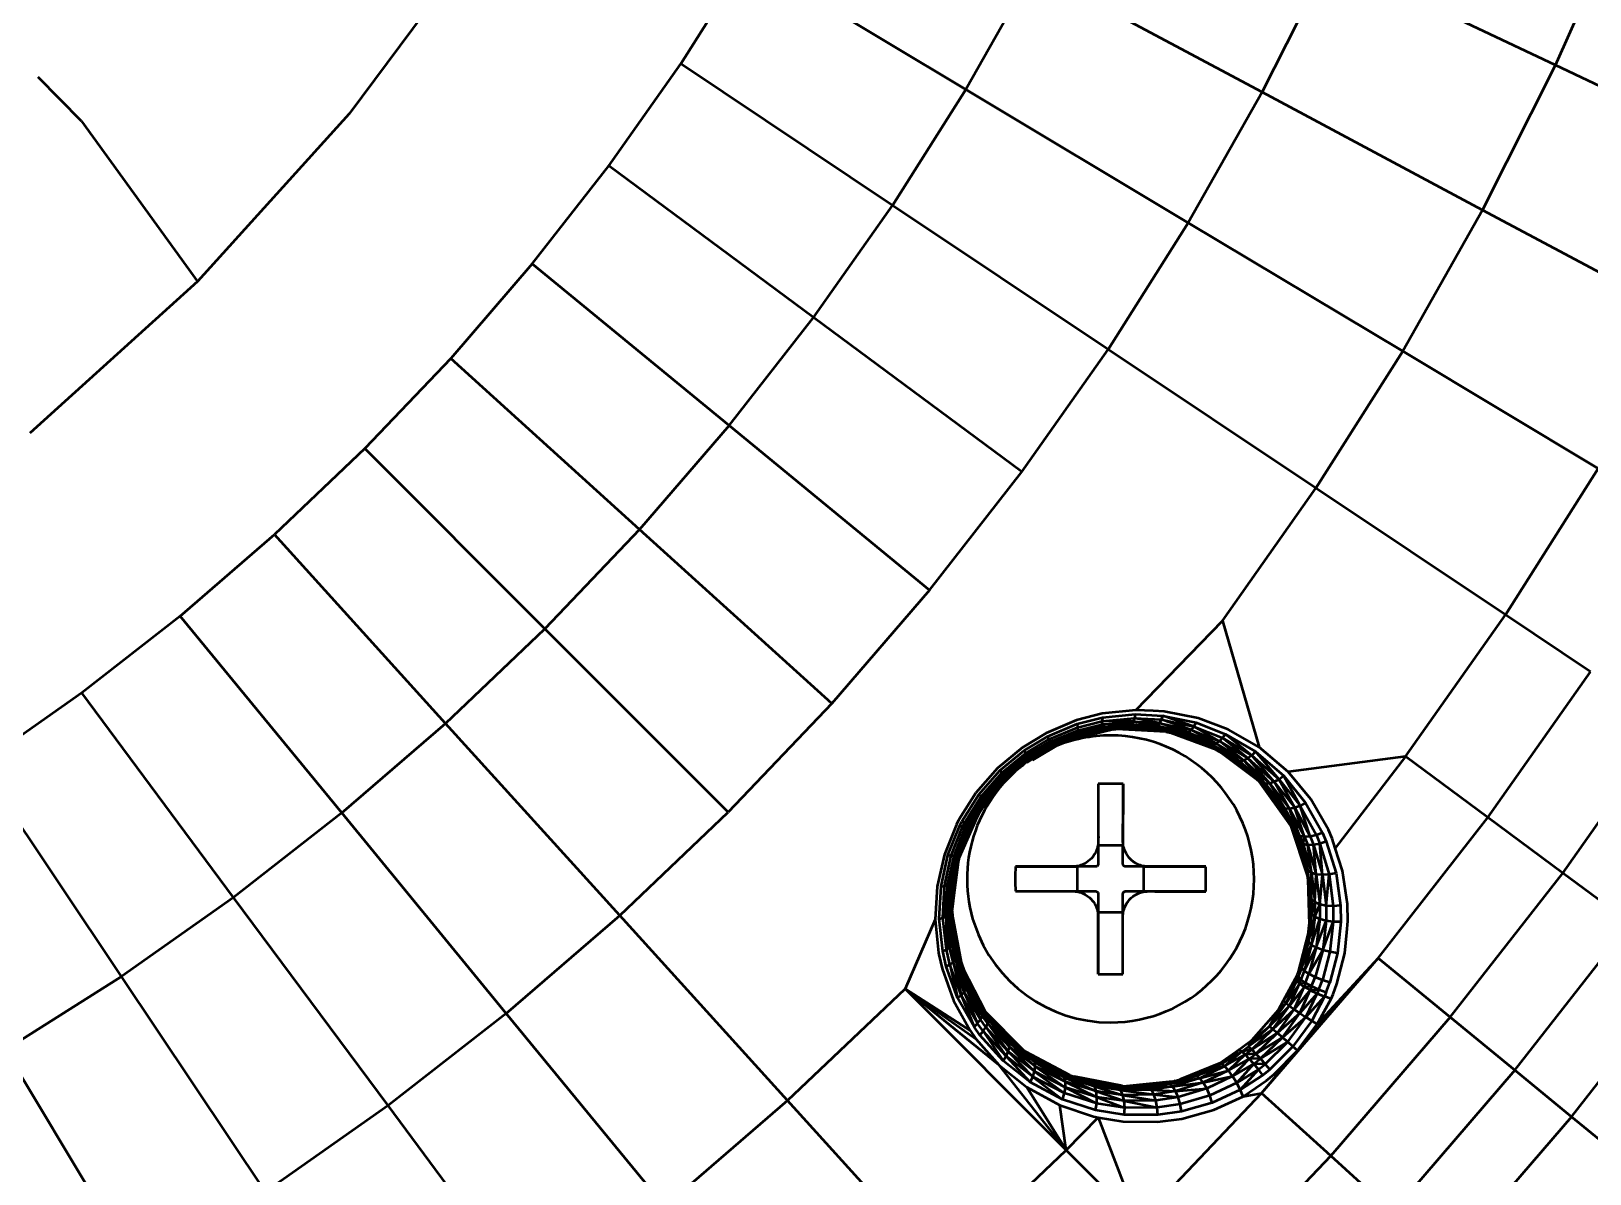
# Model space of a CAD drawing. Header units: millimetres. Extents: x -232 to 1390, y -69 to 653.
# Drawn here: x 197.33 to 227.73, y 80.72 to 103.01 of the extents above; entities that cross this region are included whole.
import ezdxf

# ---------------------------------------------------------------- set-up
doc = ezdxf.new("R2010")
doc.units = ezdxf.units.MM
doc.layers.add('Видимый контур (ГОСТ)', color=7, linetype='Continuous', lineweight=50)

msp = doc.modelspace()

# ---------------------------------------------------------------- linework, layer by layer
at = {"layer": 'Видимый контур (ГОСТ)'}
for p, q in [((227.066, 102.346), (228.348, 105.239)), ((206.161, 104.939), (203.534, 101.397)), ((211.3, 104.43), (209.999, 102.375)), ((215.564, 101.874), (211.3, 104.43)), ((221.344, 101.819), (222.659, 104.431)), ((227.066, 102.346), (222.659, 104.431)), ((216.883, 104.203), (215.564, 101.874)), ((221.344, 101.819), (216.883, 104.203)), ((208.598, 100.387), (209.999, 102.375)), ((214.132, 99.613), (209.999, 102.375)), ((225.643, 99.521), (227.066, 102.346)), ((231.085, 100.446), (227.066, 102.346)), ((198.308, 101.254), (197.468, 102.114)), ((215.564, 101.874), (214.132, 99.613)), ((219.902, 99.274), (215.564, 101.874)), ((221.344, 101.819), (219.902, 99.274)), ((225.643, 99.521), (221.344, 101.819)), ((198.308, 101.254), (200.573, 98.13)), ((203.534, 101.397), (200.573, 98.13)), ((207.102, 98.469), (208.598, 100.387)), ((212.591, 97.425), (208.598, 100.387)), ((212.591, 97.425), (214.132, 99.613)), ((218.338, 96.803), (214.132, 99.613)), ((225.643, 99.521), (224.084, 96.768)), ((229.564, 97.425), (225.643, 99.521)), ((219.902, 99.274), (218.338, 96.803)), ((224.084, 96.768), (219.902, 99.274)), ((207.102, 98.469), (205.513, 96.628)), ((210.945, 95.316), (207.102, 98.469)), ((200.573, 98.13), (197.305, 95.168)), ((210.945, 95.316), (212.591, 97.425)), ((216.654, 94.412), (212.591, 97.425)), ((216.654, 94.412), (218.338, 96.803)), ((222.391, 94.095), (218.338, 96.803)), ((224.084, 96.768), (222.391, 94.095)), ((227.897, 94.482), (224.084, 96.768)), ((205.513, 96.628), (203.836, 94.866)), ((209.197, 93.289), (205.513, 96.628)), ((210.945, 95.316), (209.197, 93.289)), ((214.855, 92.107), (210.945, 95.316)), ((203.836, 94.866), (202.075, 93.189)), ((207.352, 91.351), (203.836, 94.866)), ((214.855, 92.107), (216.654, 94.412)), ((227.897, 94.482), (226.088, 91.625)), ((220.57, 91.508), (222.391, 94.095)), ((226.088, 91.625), (222.391, 94.095)), ((200.233, 91.601), (202.075, 93.189)), ((205.413, 89.506), (202.075, 93.189)), ((209.197, 93.289), (207.352, 91.351)), ((212.945, 89.893), (209.197, 93.289)), ((214.855, 92.107), (212.945, 89.893)), ((200.233, 91.601), (198.316, 90.104)), ((203.387, 87.758), (200.233, 91.601)), ((224.141, 88.86), (226.088, 91.625)), ((227.749, 90.515), (226.088, 91.625)), ((205.413, 89.506), (207.352, 91.351)), ((210.928, 87.774), (207.352, 91.351)), ((218.879, 89.766), (220.57, 91.508)), ((220.57, 91.508), (221.282, 89.041)), ((225.745, 87.67), (227.749, 90.515)), ((198.316, 90.104), (196.327, 88.704)), ((201.277, 86.111), (198.316, 90.104)), ((212.945, 89.893), (210.928, 87.774)), ((218.879, 89.766), (218.223, 89.696)), ((219.218, 89.751), (218.879, 89.766)), ((219.428, 89.741), (219.218, 89.751)), ((220.093, 89.608), (219.428, 89.741)), ((203.387, 87.758), (205.413, 89.506)), ((208.81, 85.758), (205.413, 89.506)), ((217.723, 89.567), (217.129, 89.318)), ((217.154, 89.253), (217.736, 89.495)), ((217.173, 89.193), (217.743, 89.428)), ((217.896, 89.612), (217.723, 89.567)), ((217.73, 89.283), (218.18, 89.395)), ((217.736, 89.495), (218.225, 89.618)), ((217.736, 89.495), (217.743, 89.428)), ((217.74, 89.321), (218.198, 89.434)), ((218.18, 89.395), (217.74, 89.321)), ((217.743, 89.428), (218.221, 89.548)), ((217.743, 89.428), (217.744, 89.37)), ((217.744, 89.37), (218.212, 89.486)), ((218.198, 89.434), (217.744, 89.37)), ((218.223, 89.696), (217.896, 89.612)), ((218.737, 89.426), (218.157, 89.368)), ((218.18, 89.395), (218.157, 89.368)), ((218.18, 89.395), (218.77, 89.451)), ((218.198, 89.434), (218.18, 89.395)), ((218.737, 89.426), (218.18, 89.395)), ((218.198, 89.434), (218.8, 89.49)), ((218.212, 89.486), (218.198, 89.434)), ((218.77, 89.451), (218.198, 89.434)), ((218.221, 89.548), (218.212, 89.486)), ((218.212, 89.486), (218.827, 89.543)), ((218.8, 89.49), (218.212, 89.486)), ((218.225, 89.618), (218.221, 89.548)), ((218.221, 89.548), (218.85, 89.608)), ((218.827, 89.543), (218.221, 89.548)), ((218.225, 89.618), (218.867, 89.683)), ((218.433, 89.388), (218.737, 89.426)), ((218.702, 89.417), (218.433, 89.388)), ((219.47, 89.339), (218.503, 89.396)), ((218.537, 89.4), (219.18, 89.397)), ((218.737, 89.426), (218.702, 89.417)), ((219.18, 89.397), (218.702, 89.417)), ((218.702, 89.417), (219.221, 89.401)), ((218.77, 89.451), (218.737, 89.426)), ((219.221, 89.401), (218.737, 89.426)), ((218.8, 89.49), (218.77, 89.451)), ((219.221, 89.401), (218.77, 89.451)), ((218.77, 89.451), (219.262, 89.422)), ((218.827, 89.543), (218.8, 89.49)), ((219.262, 89.422), (218.8, 89.49)), ((218.8, 89.49), (219.303, 89.46)), ((218.85, 89.608), (218.827, 89.543)), ((219.303, 89.46), (218.827, 89.543)), ((218.827, 89.543), (219.341, 89.513)), ((218.867, 89.683), (218.85, 89.608)), ((219.341, 89.513), (218.85, 89.608)), ((218.85, 89.608), (219.375, 89.579)), ((218.867, 89.683), (219.405, 89.656)), ((219.221, 89.401), (219.18, 89.397)), ((219.47, 89.339), (219.18, 89.397)), ((219.262, 89.422), (219.221, 89.401)), ((219.47, 89.339), (219.221, 89.401)), ((219.806, 89.278), (219.221, 89.401)), ((219.303, 89.46), (219.262, 89.422)), ((219.806, 89.278), (219.262, 89.422)), ((219.262, 89.422), (219.856, 89.294)), ((219.341, 89.513), (219.303, 89.46)), ((219.856, 89.294), (219.303, 89.46)), ((219.303, 89.46), (219.908, 89.327)), ((219.375, 89.579), (219.341, 89.513)), ((219.908, 89.327), (219.341, 89.513)), ((219.341, 89.513), (219.96, 89.378)), ((219.405, 89.656), (219.375, 89.579)), ((219.96, 89.378), (219.375, 89.579)), ((219.375, 89.579), (220.009, 89.443)), ((220.009, 89.443), (219.405, 89.656)), ((219.405, 89.656), (220.054, 89.521)), ((220.009, 89.443), (219.96, 89.378)), ((220.054, 89.521), (220.009, 89.443)), ((220.507, 89.16), (220.009, 89.443)), ((220.009, 89.443), (220.57, 89.223)), ((220.054, 89.521), (220.629, 89.299)), ((220.682, 89.387), (220.093, 89.608)), ((227.207, 86.586), (229.262, 89.504)), ((217.129, 89.318), (216.667, 89.038)), ((216.701, 88.98), (217.154, 89.253)), ((216.73, 88.927), (217.173, 89.193)), ((216.753, 88.881), (217.186, 89.141)), ((216.769, 88.843), (217.194, 89.097)), ((217.427, 89.13), (216.859, 88.79)), ((217.154, 89.253), (217.173, 89.193)), ((217.173, 89.193), (217.186, 89.141)), ((217.427, 89.13), (217.178, 89.026)), ((217.186, 89.141), (217.744, 89.37)), ((217.74, 89.321), (217.186, 89.141)), ((217.186, 89.141), (217.194, 89.097)), ((217.716, 89.257), (217.19, 89.039)), ((217.19, 89.039), (217.427, 89.13)), ((217.194, 89.097), (217.74, 89.321)), ((217.73, 89.283), (217.194, 89.097)), ((217.194, 89.097), (217.195, 89.063)), ((217.195, 89.063), (217.73, 89.283)), ((217.716, 89.257), (217.195, 89.063)), ((217.427, 89.13), (217.716, 89.257)), ((217.696, 89.243), (217.427, 89.13)), ((218.433, 89.388), (217.493, 89.158)), ((217.528, 89.173), (218.131, 89.356)), ((217.696, 89.243), (218.157, 89.368)), ((218.131, 89.356), (217.696, 89.243)), ((217.716, 89.257), (217.696, 89.243)), ((218.157, 89.368), (217.716, 89.257)), ((217.73, 89.283), (217.716, 89.257)), ((218.157, 89.368), (217.73, 89.283)), ((217.74, 89.321), (217.73, 89.283)), ((217.744, 89.37), (217.74, 89.321)), ((218.433, 89.388), (218.131, 89.356)), ((218.157, 89.368), (218.131, 89.356)), ((218.433, 89.388), (218.157, 89.368)), ((219.759, 89.282), (219.47, 89.339)), ((219.47, 89.339), (219.806, 89.278)), ((220.447, 88.988), (219.546, 89.324)), ((220.271, 89.089), (219.571, 89.319)), ((220.271, 89.089), (219.759, 89.282)), ((219.806, 89.278), (219.759, 89.282)), ((219.759, 89.282), (220.322, 89.077)), ((219.856, 89.294), (219.806, 89.278)), ((220.322, 89.077), (219.806, 89.278)), ((219.908, 89.327), (219.856, 89.294)), ((220.322, 89.077), (219.856, 89.294)), ((219.856, 89.294), (220.38, 89.086)), ((219.96, 89.378), (219.908, 89.327)), ((220.38, 89.086), (219.908, 89.327)), ((219.908, 89.327), (220.443, 89.113)), ((220.443, 89.113), (219.96, 89.378)), ((219.96, 89.378), (220.507, 89.16)), ((220.447, 88.988), (220.271, 89.089)), ((220.322, 89.077), (220.271, 89.089)), ((220.443, 89.113), (220.38, 89.086)), ((220.507, 89.16), (220.443, 89.113)), ((220.91, 88.765), (220.443, 89.113)), ((220.443, 89.113), (220.982, 88.785)), ((220.57, 89.223), (220.507, 89.16)), ((220.982, 88.785), (220.507, 89.16)), ((220.507, 89.16), (221.06, 88.825)), ((220.629, 89.299), (220.57, 89.223)), ((221.06, 88.825), (220.57, 89.223)), ((220.57, 89.223), (221.138, 88.882)), ((221.138, 88.882), (220.629, 89.299)), ((220.629, 89.299), (221.213, 88.956)), ((221.282, 89.041), (220.682, 89.387)), ((216.667, 89.038), (216.178, 88.632)), ((216.222, 88.584), (216.701, 88.98)), ((216.261, 88.541), (216.73, 88.927)), ((216.294, 88.504), (216.753, 88.881)), ((216.32, 88.473), (216.769, 88.843)), ((216.338, 88.45), (216.778, 88.813)), ((216.781, 88.792), (216.348, 88.435)), ((216.701, 88.98), (216.73, 88.927)), ((216.73, 88.927), (216.753, 88.881)), ((216.753, 88.881), (216.769, 88.843)), ((216.754, 88.742), (217.178, 89.026)), ((216.769, 88.843), (216.778, 88.813)), ((216.776, 88.781), (217.19, 89.039)), ((217.178, 89.026), (216.776, 88.781)), ((216.781, 88.792), (216.776, 88.781)), ((216.778, 88.813), (217.195, 89.063)), ((217.19, 89.039), (216.778, 88.813)), ((216.778, 88.813), (216.781, 88.792)), ((217.19, 89.039), (216.781, 88.792)), ((217.19, 89.039), (217.178, 89.026)), ((217.195, 89.063), (217.19, 89.039)), ((220.38, 89.086), (220.322, 89.077)), ((220.845, 88.767), (220.322, 89.077)), ((220.322, 89.077), (220.447, 88.988)), ((220.845, 88.767), (220.38, 89.086)), ((220.38, 89.086), (220.91, 88.765)), ((220.792, 88.789), (220.447, 88.988)), ((220.447, 88.988), (220.845, 88.767)), ((221.285, 88.372), (220.529, 88.941)), ((221.285, 88.372), (220.529, 88.941)), ((221.285, 88.372), (220.792, 88.789)), ((220.845, 88.767), (220.792, 88.789)), ((220.792, 88.789), (221.338, 88.338)), ((221.06, 88.825), (220.982, 88.785)), ((221.138, 88.882), (221.06, 88.825)), ((221.489, 88.334), (221.06, 88.825)), ((221.06, 88.825), (221.579, 88.364)), ((221.213, 88.956), (221.138, 88.882)), ((221.579, 88.364), (221.138, 88.882)), ((221.138, 88.882), (221.673, 88.414)), ((221.673, 88.414), (221.213, 88.956)), ((221.213, 88.956), (221.765, 88.481)), ((221.85, 88.56), (221.282, 89.041)), ((224.141, 88.86), (221.85, 88.56)), ((224.141, 88.86), (222.769, 87.074)), ((225.745, 87.67), (224.141, 88.86)), ((199.089, 84.57), (196.327, 88.704)), ((216.178, 88.632), (215.758, 88.154)), ((215.812, 88.116), (216.222, 88.584)), ((215.86, 88.083), (216.261, 88.541)), ((215.901, 88.056), (216.294, 88.504)), ((216.222, 88.584), (216.261, 88.541)), ((216.261, 88.541), (216.294, 88.504)), ((216.294, 88.504), (216.32, 88.473)), ((216.542, 88.587), (216.35, 88.428)), ((216.427, 88.472), (216.489, 88.544)), ((216.776, 88.781), (216.542, 88.587)), ((216.628, 88.651), (216.596, 88.632)), ((216.623, 88.654), (216.682, 88.694)), ((221.338, 88.338), (220.845, 88.767)), ((220.91, 88.765), (220.845, 88.767)), ((220.982, 88.785), (220.91, 88.765)), ((221.338, 88.338), (220.91, 88.765)), ((220.91, 88.765), (221.407, 88.326)), ((221.407, 88.326), (220.982, 88.785)), ((220.982, 88.785), (221.489, 88.334)), ((222.291, 88.029), (221.85, 88.56)), ((215.935, 88.034), (216.32, 88.473)), ((215.96, 88.019), (216.338, 88.45)), ((215.977, 88.011), (216.348, 88.435)), ((216.35, 88.428), (215.984, 88.011)), ((216.32, 88.473), (216.338, 88.45)), ((216.338, 88.45), (216.348, 88.435)), ((216.348, 88.435), (216.35, 88.428)), ((218.145, 88.328), (218.144, 87.122)), ((218.628, 88.327), (218.627, 87.121)), ((221.285, 88.372), (221.285, 88.372)), ((221.667, 87.911), (221.285, 88.372)), ((221.338, 88.338), (221.285, 88.372)), ((221.285, 88.372), (221.716, 87.867)), ((221.889, 87.524), (221.286, 88.372)), ((221.716, 87.867), (221.338, 88.338)), ((221.407, 88.326), (221.338, 88.338)), ((221.489, 88.334), (221.407, 88.326)), ((221.716, 87.867), (221.407, 88.326)), ((221.407, 88.326), (221.787, 87.843)), ((221.579, 88.364), (221.489, 88.334)), ((221.787, 87.843), (221.489, 88.334)), ((221.489, 88.334), (221.876, 87.84)), ((221.673, 88.414), (221.579, 88.364)), ((221.876, 87.84), (221.579, 88.364)), ((221.579, 88.364), (221.977, 87.859)), ((221.765, 88.481), (221.673, 88.414)), ((221.977, 87.859), (221.673, 88.414)), ((221.673, 88.414), (222.084, 87.899)), ((222.084, 87.899), (221.765, 88.481)), ((221.765, 88.481), (222.191, 87.957)), ((215.758, 88.154), (215.433, 87.637)), ((215.483, 87.592), (215.812, 88.116)), ((215.539, 87.57), (215.86, 88.083)), ((215.587, 87.554), (215.901, 88.056)), ((215.628, 87.543), (215.935, 88.034)), ((215.659, 87.537), (215.96, 88.019)), ((215.977, 88.011), (215.68, 87.538)), ((215.812, 88.116), (215.86, 88.083)), ((215.984, 88.011), (215.856, 87.808)), ((215.86, 88.083), (215.901, 88.056)), ((215.891, 87.864), (216.151, 88.159)), ((215.901, 88.056), (215.935, 88.034)), ((215.935, 88.034), (215.96, 88.019)), ((215.96, 88.019), (215.977, 88.011)), ((215.977, 88.011), (215.984, 88.011)), ((221.889, 87.524), (221.667, 87.911)), ((221.667, 87.911), (221.716, 87.867)), ((222.084, 87.899), (221.977, 87.859)), ((222.191, 87.957), (222.084, 87.899)), ((222.281, 87.298), (222.084, 87.899)), ((222.084, 87.899), (222.4, 87.325)), ((222.191, 87.957), (222.52, 87.371)), ((222.634, 87.432), (222.291, 88.029)), ((203.387, 87.758), (201.277, 86.111)), ((206.595, 83.848), (203.387, 87.758)), ((208.81, 85.758), (210.928, 87.774)), ((215.421, 87.618), (215.379, 87.535)), ((215.433, 87.637), (215.421, 87.618)), ((215.426, 86.862), (215.817, 87.746)), ((215.442, 87.511), (215.483, 87.592)), ((215.811, 87.736), (215.447, 86.958)), ((215.483, 87.592), (215.539, 87.57)), ((215.499, 87.491), (215.539, 87.57)), ((215.539, 87.57), (215.587, 87.554)), ((215.732, 87.611), (215.653, 87.472)), ((215.856, 87.808), (215.69, 87.544)), ((221.889, 87.524), (221.716, 87.867)), ((222.007, 87.34), (221.716, 87.867)), ((221.787, 87.843), (221.716, 87.867)), ((222.007, 87.34), (221.787, 87.843)), ((221.876, 87.84), (221.787, 87.843)), ((221.787, 87.843), (222.077, 87.306)), ((221.977, 87.859), (221.876, 87.84)), ((222.077, 87.306), (221.876, 87.84)), ((221.876, 87.84), (222.171, 87.291)), ((222.171, 87.291), (221.977, 87.859)), ((221.977, 87.859), (222.281, 87.298)), ((223.604, 84.927), (225.745, 87.67)), ((227.207, 86.586), (225.745, 87.67)), ((215.379, 87.535), (215.143, 86.945)), ((215.213, 86.933), (215.442, 87.511)), ((215.276, 86.926), (215.499, 87.491)), ((215.331, 86.923), (215.548, 87.476)), ((215.377, 86.925), (215.59, 87.467)), ((215.621, 87.463), (215.377, 86.925)), ((215.643, 87.464), (215.412, 86.931)), ((215.412, 86.931), (215.621, 87.463)), ((215.653, 87.472), (215.436, 86.942)), ((215.436, 86.942), (215.643, 87.464)), ((215.442, 87.511), (215.499, 87.491)), ((215.653, 87.472), (215.447, 86.958)), ((215.499, 87.491), (215.548, 87.476)), ((215.548, 87.476), (215.587, 87.554)), ((215.548, 87.476), (215.59, 87.467)), ((215.587, 87.554), (215.628, 87.543)), ((215.59, 87.467), (215.628, 87.543)), ((215.59, 87.467), (215.621, 87.463)), ((215.621, 87.463), (215.659, 87.537)), ((215.621, 87.463), (215.643, 87.464)), ((215.628, 87.543), (215.659, 87.537)), ((215.643, 87.464), (215.68, 87.538)), ((215.643, 87.464), (215.653, 87.472)), ((215.69, 87.544), (215.653, 87.472)), ((215.659, 87.537), (215.68, 87.538)), ((215.68, 87.538), (215.69, 87.544)), ((221.964, 87.393), (221.889, 87.524)), ((221.889, 87.524), (222.007, 87.34)), ((222.224, 86.541), (221.912, 87.483)), ((221.917, 87.475), (222.202, 86.695)), ((221.944, 87.428), (222.03, 87.241)), ((222.03, 87.241), (221.964, 87.393)), ((222.007, 87.34), (221.964, 87.393)), ((221.964, 87.393), (222.071, 87.187)), ((222.071, 87.187), (222.007, 87.34)), ((222.077, 87.306), (222.007, 87.34)), ((222.071, 87.187), (222.077, 87.306)), ((222.171, 87.291), (222.077, 87.306)), ((222.077, 87.306), (222.141, 87.15)), ((222.141, 87.15), (222.171, 87.291)), ((222.281, 87.298), (222.171, 87.291)), ((222.171, 87.291), (222.235, 87.132)), ((222.4, 87.325), (222.281, 87.298)), ((222.281, 87.298), (222.347, 87.135)), ((222.52, 87.371), (222.4, 87.325)), ((222.4, 87.325), (222.47, 87.158)), ((222.52, 87.371), (222.594, 87.2)), ((222.71, 87.258), (222.634, 87.432)), ((218.627, 87.121), (218.144, 87.122)), ((222.202, 86.695), (222.03, 87.241)), ((222.235, 86.636), (222.03, 87.241)), ((222.071, 87.187), (222.03, 87.241)), ((222.141, 87.15), (222.071, 87.187)), ((222.071, 87.187), (222.235, 86.636)), ((222.235, 86.636), (222.141, 87.15)), ((222.235, 87.132), (222.141, 87.15)), ((222.141, 87.15), (222.302, 86.59)), ((222.347, 87.135), (222.235, 87.132)), ((222.302, 86.59), (222.235, 87.132)), ((222.235, 87.132), (222.399, 86.561)), ((222.47, 87.158), (222.347, 87.135)), ((222.399, 86.561), (222.347, 87.135)), ((222.347, 87.135), (222.517, 86.55)), ((222.594, 87.2), (222.47, 87.158)), ((222.517, 86.55), (222.47, 87.158)), ((222.47, 87.158), (222.649, 86.558)), ((222.594, 87.2), (222.783, 86.585)), ((222.769, 87.074), (222.71, 87.258)), ((222.911, 86.629), (222.769, 87.074)), ((215.143, 86.945), (215.004, 86.326)), ((215.079, 86.327), (215.213, 86.933)), ((215.147, 86.332), (215.276, 86.926)), ((215.377, 86.925), (215.206, 86.342)), ((215.206, 86.342), (215.331, 86.923)), ((215.213, 86.933), (215.276, 86.926)), ((215.412, 86.931), (215.254, 86.356)), ((215.254, 86.356), (215.377, 86.925)), ((215.276, 86.926), (215.331, 86.923)), ((215.411, 86.797), (215.29, 85.853)), ((215.436, 86.942), (215.291, 86.374)), ((215.291, 86.374), (215.412, 86.931)), ((215.292, 85.83), (215.412, 86.8)), ((215.436, 86.942), (215.315, 86.394)), ((215.426, 86.862), (215.315, 86.394)), ((215.426, 86.862), (215.325, 86.418)), ((215.331, 86.923), (215.377, 86.925)), ((215.377, 86.925), (215.412, 86.931)), ((215.412, 86.931), (215.436, 86.942)), ((215.447, 86.958), (215.426, 86.862)), ((215.436, 86.942), (215.447, 86.958)), ((216.529, 86.714), (217.735, 86.713)), ((217.735, 86.713), (217.735, 86.231)), ((219.035, 86.23), (219.035, 86.712)), ((219.035, 86.712), (220.241, 86.711)), ((222.224, 86.541), (222.202, 86.695)), ((222.202, 86.695), (222.235, 86.636)), ((215.254, 86.356), (215.175, 85.734)), ((215.206, 86.342), (215.254, 86.356)), ((215.291, 86.374), (215.225, 85.761)), ((215.225, 85.761), (215.254, 86.356)), ((215.254, 86.356), (215.291, 86.374)), ((215.315, 86.394), (215.261, 85.79)), ((215.261, 85.79), (215.291, 86.374)), ((215.325, 86.418), (215.283, 85.821)), ((215.283, 85.821), (215.315, 86.394)), ((215.325, 86.418), (215.29, 85.853)), ((215.291, 86.374), (215.315, 86.394)), ((215.315, 86.394), (215.325, 86.418)), ((222.235, 86.636), (222.224, 86.541)), ((222.283, 86.128), (222.224, 86.541)), ((222.224, 86.541), (222.307, 86.069)), ((222.307, 86.069), (222.235, 86.636)), ((222.302, 86.59), (222.235, 86.636)), ((222.236, 86.46), (222.262, 85.579)), ((222.245, 86.396), (222.289, 85.843)), ((222.307, 86.069), (222.302, 86.59)), ((222.399, 86.561), (222.302, 86.59)), ((222.302, 86.59), (222.37, 86.016)), ((222.37, 86.016), (222.399, 86.561)), ((222.517, 86.55), (222.399, 86.561)), ((222.399, 86.561), (222.467, 85.976)), ((222.467, 85.976), (222.517, 86.55)), ((222.649, 86.558), (222.517, 86.55)), ((222.517, 86.55), (222.59, 85.95)), ((222.59, 85.95), (222.649, 86.558)), ((222.783, 86.585), (222.649, 86.558)), ((222.649, 86.558), (222.728, 85.941)), ((222.783, 86.585), (222.871, 85.951)), ((223.006, 85.977), (222.911, 86.629)), ((225.011, 83.772), (227.207, 86.586)), ((228.516, 85.615), (227.207, 86.586)), ((201.277, 86.111), (199.089, 84.57)), ((204.29, 82.049), (201.277, 86.111)), ((215.004, 86.326), (214.964, 85.677)), ((215.043, 85.692), (215.079, 86.327)), ((215.079, 86.327), (215.147, 86.332)), ((215.206, 86.342), (215.114, 85.711)), ((215.114, 85.711), (215.147, 86.332)), ((215.147, 86.332), (215.206, 86.342)), ((215.175, 85.734), (215.206, 86.342)), ((216.529, 86.232), (217.735, 86.231)), ((220.241, 86.229), (219.035, 86.23)), ((222.289, 85.843), (222.283, 86.128)), ((222.309, 85.785), (222.283, 86.128)), ((222.307, 86.069), (222.283, 86.128)), ((222.37, 86.016), (222.307, 86.069)), ((222.307, 86.069), (222.309, 85.785)), ((206.595, 83.848), (208.81, 85.758)), ((212.084, 82.146), (208.81, 85.758)), ((215.175, 85.734), (215.225, 85.761)), ((215.225, 85.761), (215.261, 85.79)), ((215.293, 85.172), (215.225, 85.761)), ((215.225, 85.761), (215.244, 85.132)), ((215.261, 85.79), (215.283, 85.821)), ((215.327, 85.212), (215.261, 85.79)), ((215.261, 85.79), (215.293, 85.172)), ((215.283, 85.821), (215.29, 85.853)), ((215.283, 85.821), (215.345, 85.253)), ((215.283, 85.821), (215.327, 85.212)), ((215.29, 85.853), (215.292, 85.83)), ((215.292, 85.83), (215.346, 85.291)), ((215.292, 85.83), (215.345, 85.253)), ((215.483, 84.808), (215.294, 85.809)), ((215.297, 85.788), (215.405, 85.026)), ((218.142, 84.616), (218.143, 85.822)), ((218.143, 85.822), (218.626, 85.821)), ((218.625, 84.615), (218.626, 85.821)), ((222.247, 85.244), (222.309, 85.785)), ((222.255, 85.502), (222.289, 85.843)), ((222.255, 85.502), (222.309, 85.785)), ((222.289, 85.843), (222.309, 85.785)), ((222.309, 85.785), (222.37, 86.016)), ((222.369, 85.73), (222.309, 85.785)), ((222.37, 86.016), (222.369, 85.73)), ((222.369, 85.73), (222.467, 85.976)), ((222.467, 85.976), (222.37, 86.016)), ((222.467, 85.976), (222.466, 85.684)), ((222.59, 85.95), (222.467, 85.976)), ((222.59, 85.95), (222.589, 85.651)), ((222.728, 85.941), (222.59, 85.95)), ((222.871, 85.951), (222.728, 85.941)), ((222.728, 85.941), (222.73, 85.633)), ((222.871, 85.951), (222.876, 85.632)), ((223.014, 85.648), (223.006, 85.977)), ((214.964, 85.677), (214.375, 84.327)), ((214.964, 85.677), (215.029, 85.032)), ((215.043, 85.692), (215.114, 85.711)), ((215.11, 85.061), (215.043, 85.692)), ((215.114, 85.711), (215.175, 85.734)), ((215.183, 85.095), (215.114, 85.711)), ((215.244, 85.132), (215.175, 85.734)), ((215.175, 85.734), (215.183, 85.095)), ((222.234, 85.298), (222.255, 85.502)), ((222.247, 85.244), (222.369, 85.73)), ((222.255, 85.502), (222.247, 85.244)), ((222.369, 85.73), (222.304, 85.188)), ((222.304, 85.188), (222.466, 85.684)), ((222.466, 85.684), (222.369, 85.73)), ((222.466, 85.684), (222.398, 85.133)), ((222.398, 85.133), (222.589, 85.651)), ((222.589, 85.651), (222.466, 85.684)), ((222.589, 85.651), (222.523, 85.085)), ((222.523, 85.085), (222.73, 85.633)), ((222.73, 85.633), (222.589, 85.651)), ((222.73, 85.633), (222.665, 85.049)), ((222.876, 85.632), (222.73, 85.633)), ((222.876, 85.632), (222.813, 85.026)), ((222.993, 85.428), (223.014, 85.648)), ((226.271, 82.738), (228.516, 85.615)), ((215.244, 85.132), (215.293, 85.172)), ((215.293, 85.172), (215.327, 85.212)), ((215.36, 84.894), (215.293, 85.172)), ((215.293, 85.172), (215.313, 84.848)), ((215.327, 85.212), (215.345, 85.253)), ((215.392, 84.94), (215.327, 85.212)), ((215.327, 85.212), (215.36, 84.894)), ((215.345, 85.253), (215.346, 85.291)), ((215.407, 84.985), (215.345, 85.253)), ((215.345, 85.253), (215.392, 84.94)), ((215.346, 85.291), (215.405, 85.026)), ((215.346, 85.291), (215.407, 84.985)), ((222.248, 85.437), (222.034, 84.605)), ((222.099, 84.779), (222.247, 85.423)), ((222.099, 84.779), (222.234, 85.298)), ((222.108, 84.734), (222.234, 85.298)), ((222.247, 85.244), (222.108, 84.734)), ((222.108, 84.734), (222.304, 85.188)), ((222.304, 85.188), (222.162, 84.679)), ((222.247, 85.244), (222.234, 85.298)), ((222.304, 85.188), (222.247, 85.244)), ((222.398, 85.133), (222.304, 85.188)), ((222.953, 85.021), (222.993, 85.428)), ((215.029, 85.032), (215.037, 84.998)), ((215.037, 84.998), (215.097, 84.727)), ((215.11, 85.061), (215.183, 85.095)), ((215.179, 84.763), (215.11, 85.061)), ((215.183, 85.095), (215.244, 85.132)), ((215.252, 84.804), (215.183, 85.095)), ((215.313, 84.848), (215.244, 85.132)), ((215.252, 84.804), (215.313, 84.848)), ((215.313, 84.848), (215.36, 84.894)), ((215.532, 84.265), (215.313, 84.848)), ((215.313, 84.848), (215.473, 84.206)), ((215.36, 84.894), (215.392, 84.94)), ((215.575, 84.324), (215.36, 84.894)), ((215.36, 84.894), (215.532, 84.265)), ((215.392, 84.94), (215.407, 84.985)), ((215.601, 84.381), (215.392, 84.94)), ((215.392, 84.94), (215.575, 84.324)), ((215.405, 85.026), (215.483, 84.808)), ((215.407, 84.985), (215.405, 85.026)), ((215.483, 84.808), (215.407, 84.985)), ((215.407, 84.985), (215.609, 84.434)), ((215.407, 84.985), (215.601, 84.381)), ((223.604, 84.927), (221.331, 82.292)), ((222.034, 83.126), (223.604, 84.927)), ((222.162, 84.679), (222.398, 85.133)), ((222.398, 85.133), (222.254, 84.617)), ((222.254, 84.617), (222.523, 85.085)), ((222.523, 85.085), (222.376, 84.555)), ((222.523, 85.085), (222.398, 85.133)), ((223.604, 84.927), (222.418, 83.639)), ((222.665, 85.049), (222.517, 84.499)), ((222.665, 85.049), (222.523, 85.085)), ((222.813, 85.026), (222.663, 84.454)), ((222.813, 85.026), (222.665, 85.049)), ((222.8, 84.424), (222.953, 85.021)), ((225.011, 83.772), (223.604, 84.927)), ((196.828, 83.138), (199.089, 84.57)), ((201.899, 80.365), (199.089, 84.57)), ((215.097, 84.727), (215.321, 84.1)), ((215.179, 84.763), (215.252, 84.804)), ((215.402, 84.151), (215.179, 84.763)), ((215.473, 84.206), (215.252, 84.804)), ((215.252, 84.804), (215.402, 84.151)), ((215.483, 84.808), (215.599, 84.48)), ((215.483, 84.808), (215.609, 84.434)), ((215.948, 83.877), (215.511, 84.727)), ((215.516, 84.714), (215.88, 83.973)), ((221.759, 84.098), (221.993, 84.531)), ((221.993, 84.531), (222.034, 84.605)), ((222.043, 84.564), (221.993, 84.531)), ((221.993, 84.531), (222.016, 84.487)), ((222.043, 84.564), (222.016, 84.487)), ((222.034, 84.605), (222.099, 84.779)), ((222.034, 84.605), (222.043, 84.564)), ((222.108, 84.734), (222.043, 84.564)), ((222.043, 84.564), (222.096, 84.509)), ((222.162, 84.679), (222.096, 84.509)), ((222.099, 84.779), (222.108, 84.734)), ((222.162, 84.679), (222.108, 84.734)), ((222.254, 84.617), (222.162, 84.679)), ((222.187, 84.445), (222.254, 84.617)), ((222.376, 84.555), (222.254, 84.617)), ((222.308, 84.378), (222.376, 84.555)), ((222.517, 84.499), (222.376, 84.555)), ((227.378, 81.83), (229.666, 84.762)), ((212.084, 82.146), (214.375, 84.327)), ((217.519, 81.183), (214.375, 84.327)), ((214.375, 84.327), (215.759, 83.355)), ((215.644, 83.517), (214.375, 84.327)), ((216.214, 82.84), (214.375, 84.327)), ((215.473, 84.206), (215.532, 84.265)), ((215.532, 84.265), (215.575, 84.324)), ((215.845, 83.726), (215.532, 84.265)), ((215.532, 84.265), (215.792, 83.654)), ((215.575, 84.324), (215.601, 84.381)), ((215.882, 83.798), (215.575, 84.324)), ((215.575, 84.324), (215.845, 83.726)), ((215.599, 84.48), (215.88, 83.973)), ((215.599, 84.48), (215.9, 83.924)), ((215.609, 84.434), (215.599, 84.48)), ((215.601, 84.381), (215.609, 84.434)), ((215.9, 83.865), (215.601, 84.381)), ((215.601, 84.381), (215.882, 83.798)), ((215.9, 83.924), (215.609, 84.434)), ((215.609, 84.434), (215.9, 83.865)), ((222.016, 84.487), (221.759, 84.098)), ((221.809, 84.051), (222.016, 84.487)), ((222.071, 84.432), (221.809, 84.051)), ((221.874, 83.995), (222.071, 84.432)), ((222.163, 84.367), (221.874, 83.995)), ((221.965, 83.926), (222.163, 84.367)), ((222.282, 84.299), (221.965, 83.926)), ((222.016, 84.487), (222.096, 84.509)), ((222.016, 84.487), (222.071, 84.432)), ((222.096, 84.509), (222.071, 84.432)), ((222.071, 84.432), (222.187, 84.445)), ((222.071, 84.432), (222.163, 84.367)), ((222.074, 83.85), (222.282, 84.299)), ((222.418, 84.234), (222.074, 83.85)), ((222.096, 84.509), (222.187, 84.445)), ((222.187, 84.445), (222.163, 84.367)), ((222.163, 84.367), (222.308, 84.378)), ((222.163, 84.367), (222.282, 84.299)), ((222.187, 84.445), (222.308, 84.378)), ((222.192, 83.773), (222.418, 84.234)), ((222.308, 84.378), (222.282, 84.299)), ((222.282, 84.299), (222.447, 84.316)), ((222.282, 84.299), (222.418, 84.234)), ((222.308, 84.378), (222.447, 84.316)), ((222.447, 84.316), (222.418, 84.234)), ((222.418, 84.234), (222.557, 84.177)), ((222.447, 84.316), (222.517, 84.499)), ((222.447, 84.316), (222.591, 84.263)), ((222.663, 84.454), (222.517, 84.499)), ((222.591, 84.263), (222.557, 84.177)), ((222.591, 84.263), (222.663, 84.454)), ((222.688, 84.134), (222.726, 84.224)), ((222.726, 84.224), (222.8, 84.424)), ((215.321, 84.1), (215.644, 83.517)), ((215.402, 84.151), (215.473, 84.206)), ((215.724, 83.583), (215.402, 84.151)), ((215.792, 83.654), (215.473, 84.206)), ((215.473, 84.206), (215.724, 83.583)), ((215.88, 83.973), (215.948, 83.877)), ((215.9, 83.924), (215.88, 83.973)), ((215.9, 83.924), (216.002, 83.783)), ((215.948, 83.877), (215.9, 83.924)), ((215.9, 83.924), (216.005, 83.722)), ((215.9, 83.865), (215.9, 83.924)), ((221.486, 83.599), (221.809, 84.051)), ((221.874, 83.995), (221.486, 83.599)), ((221.553, 83.541), (221.874, 83.995)), ((221.965, 83.926), (221.553, 83.541)), ((221.639, 83.466), (221.965, 83.926)), ((221.66, 83.916), (221.759, 84.098)), ((221.809, 84.051), (221.66, 83.916)), ((221.809, 84.051), (221.759, 84.098)), ((221.809, 84.051), (221.874, 83.995)), ((221.874, 83.995), (221.965, 83.926)), ((221.965, 83.926), (222.074, 83.85)), ((222.557, 84.177), (222.192, 83.773)), ((222.557, 84.177), (222.31, 83.7)), ((222.418, 83.639), (222.688, 84.134)), ((222.688, 84.134), (222.557, 84.177)), ((206.595, 83.848), (204.29, 82.049)), ((209.688, 80.079), (206.595, 83.848)), ((215.724, 83.583), (215.792, 83.654)), ((215.792, 83.654), (215.845, 83.726)), ((215.903, 83.501), (215.792, 83.654)), ((215.845, 83.726), (215.882, 83.798)), ((215.955, 83.577), (215.845, 83.726)), ((215.882, 83.798), (215.9, 83.865)), ((215.989, 83.652), (215.882, 83.798)), ((216.005, 83.722), (215.9, 83.865)), ((215.9, 83.865), (215.989, 83.652)), ((215.948, 83.877), (215.979, 83.833)), ((216.681, 83.139), (215.951, 83.873)), ((215.953, 83.87), (216.374, 83.386)), ((215.955, 83.577), (215.989, 83.652)), ((215.979, 83.833), (216.374, 83.386)), ((215.979, 83.833), (216.407, 83.336)), ((216.002, 83.783), (215.979, 83.833)), ((215.989, 83.652), (216.005, 83.722)), ((216.416, 83.193), (215.989, 83.652)), ((215.989, 83.652), (216.39, 83.107)), ((216.407, 83.336), (216.002, 83.783)), ((216.002, 83.783), (216.422, 83.271)), ((216.005, 83.722), (216.002, 83.783)), ((216.422, 83.271), (216.005, 83.722)), ((216.005, 83.722), (216.416, 83.193)), ((221.142, 83.327), (221.427, 83.651)), ((221.427, 83.651), (221.66, 83.916)), ((221.66, 83.916), (221.486, 83.599)), ((222.074, 83.85), (221.639, 83.466)), ((221.738, 83.38), (222.074, 83.85)), ((222.192, 83.773), (221.738, 83.38)), ((221.841, 83.291), (222.192, 83.773)), ((222.31, 83.7), (221.943, 83.204)), ((222.034, 83.126), (222.418, 83.639)), ((222.074, 83.85), (222.192, 83.773)), ((222.192, 83.773), (222.31, 83.7)), ((222.418, 83.639), (222.31, 83.7)), ((225.011, 83.772), (222.68, 81.069)), ((226.271, 82.738), (225.011, 83.772)), ((215.644, 83.517), (215.759, 83.355)), ((215.837, 83.425), (215.724, 83.583)), ((215.759, 83.355), (216.214, 82.84)), ((215.837, 83.425), (215.903, 83.501)), ((216.287, 82.926), (215.837, 83.425)), ((215.903, 83.501), (215.955, 83.577)), ((216.347, 83.016), (215.903, 83.501)), ((215.903, 83.501), (216.287, 82.926)), ((216.39, 83.107), (215.955, 83.577)), ((215.955, 83.577), (216.347, 83.016)), ((216.374, 83.386), (216.681, 83.139)), ((216.407, 83.336), (216.374, 83.386)), ((216.407, 83.336), (216.885, 82.965)), ((216.681, 83.139), (216.407, 83.336)), ((216.407, 83.336), (216.91, 82.897)), ((216.422, 83.271), (216.407, 83.336)), ((221.025, 83.243), (221.142, 83.327)), ((221.076, 83.201), (221.486, 83.599)), ((221.553, 83.541), (221.076, 83.201)), ((221.142, 83.327), (221.076, 83.201)), ((221.14, 83.143), (221.553, 83.541)), ((221.639, 83.466), (221.14, 83.143)), ((221.142, 83.327), (221.486, 83.599)), ((221.221, 83.062), (221.639, 83.466)), ((221.738, 83.38), (221.221, 83.062)), ((221.311, 82.966), (221.738, 83.38)), ((221.486, 83.599), (221.553, 83.541)), ((221.553, 83.541), (221.639, 83.466)), ((221.639, 83.466), (221.738, 83.38)), ((221.738, 83.38), (221.841, 83.291)), ((199.428, 78.8), (196.828, 83.138)), ((216.287, 82.926), (216.347, 83.016)), ((216.347, 83.016), (216.39, 83.107)), ((216.868, 82.613), (216.347, 83.016)), ((216.347, 83.016), (216.817, 82.508)), ((216.39, 83.107), (216.416, 83.193)), ((216.901, 82.716), (216.39, 83.107)), ((216.39, 83.107), (216.868, 82.613)), ((216.416, 83.193), (216.422, 83.271)), ((216.916, 82.813), (216.416, 83.193)), ((216.416, 83.193), (216.901, 82.716)), ((216.91, 82.897), (216.422, 83.271)), ((216.422, 83.271), (216.916, 82.813)), ((216.681, 83.139), (216.841, 83.011)), ((216.885, 82.965), (216.681, 83.139)), ((217.592, 82.642), (216.729, 83.101)), ((216.742, 83.091), (217.398, 82.707)), ((216.841, 83.011), (217.398, 82.707)), ((216.841, 83.011), (217.451, 82.667)), ((216.885, 82.965), (216.841, 83.011)), ((220.505, 82.868), (220.893, 83.147)), ((220.547, 82.864), (220.893, 83.147)), ((220.547, 82.864), (220.948, 83.103)), ((220.948, 83.103), (220.609, 82.819)), ((220.609, 82.819), (221.011, 83.047)), ((221.011, 83.047), (220.684, 82.737)), ((220.893, 83.147), (221.025, 83.243)), ((220.893, 83.147), (220.948, 83.103)), ((220.948, 83.103), (221.076, 83.201)), ((221.14, 83.143), (220.948, 83.103)), ((221.011, 83.047), (220.948, 83.103)), ((221.011, 83.047), (221.14, 83.143)), ((221.221, 83.062), (221.011, 83.047)), ((221.09, 82.965), (221.011, 83.047)), ((221.076, 83.201), (221.14, 83.143)), ((221.09, 82.965), (221.221, 83.062)), ((221.14, 83.143), (221.221, 83.062)), ((221.221, 83.062), (221.311, 82.966)), ((221.841, 83.291), (221.311, 82.966)), ((221.331, 82.292), (222.034, 83.126)), ((221.404, 82.86), (221.841, 83.291)), ((221.493, 82.755), (221.943, 83.204)), ((221.569, 82.658), (222.034, 83.126)), ((221.841, 83.291), (221.943, 83.204)), ((222.034, 83.126), (221.943, 83.204)), ((216.214, 82.84), (216.752, 82.409)), ((217.519, 81.183), (216.214, 82.84)), ((216.817, 82.508), (216.287, 82.926)), ((216.868, 82.613), (216.901, 82.716)), ((217.451, 82.667), (216.885, 82.965)), ((216.885, 82.965), (217.488, 82.6)), ((216.91, 82.897), (216.885, 82.965)), ((216.901, 82.716), (216.916, 82.813)), ((217.506, 82.405), (216.901, 82.716)), ((216.901, 82.716), (217.486, 82.289)), ((217.488, 82.6), (216.91, 82.897)), ((216.91, 82.897), (217.507, 82.511)), ((216.916, 82.813), (216.91, 82.897)), ((217.507, 82.511), (216.916, 82.813)), ((216.916, 82.813), (217.506, 82.405)), ((217.398, 82.707), (217.592, 82.642)), ((217.451, 82.667), (217.398, 82.707)), ((220.505, 82.868), (219.734, 82.56)), ((220.009, 82.638), (220.505, 82.868)), ((220.547, 82.864), (220.009, 82.638)), ((220.061, 82.633), (220.547, 82.864)), ((220.609, 82.819), (220.061, 82.633)), ((220.124, 82.585), (220.609, 82.819)), ((220.124, 82.585), (220.684, 82.737)), ((220.684, 82.737), (220.192, 82.499)), ((220.547, 82.864), (220.505, 82.868)), ((220.609, 82.819), (220.547, 82.864)), ((220.684, 82.737), (220.609, 82.819)), ((220.684, 82.737), (221.09, 82.965)), ((220.765, 82.625), (220.684, 82.737)), ((221.09, 82.965), (220.765, 82.625)), ((220.765, 82.625), (221.178, 82.864)), ((221.178, 82.864), (220.845, 82.495)), ((220.845, 82.495), (221.268, 82.754)), ((221.268, 82.754), (220.916, 82.359)), ((221.311, 82.966), (221.09, 82.965)), ((221.178, 82.864), (221.09, 82.965)), ((221.178, 82.864), (221.311, 82.966)), ((221.268, 82.754), (221.178, 82.864)), ((221.404, 82.86), (221.178, 82.864)), ((221.268, 82.754), (221.404, 82.86)), ((221.353, 82.642), (221.268, 82.754)), ((221.311, 82.966), (221.404, 82.86)), ((221.353, 82.642), (221.493, 82.755)), ((221.404, 82.86), (221.493, 82.755)), ((226.271, 82.738), (223.887, 79.974)), ((227.378, 81.83), (226.271, 82.738)), ((216.752, 82.409), (217.394, 82.057)), ((217.519, 81.183), (216.752, 82.409)), ((216.817, 82.508), (216.868, 82.613)), ((217.448, 82.17), (216.817, 82.508)), ((217.486, 82.289), (216.868, 82.613)), ((216.868, 82.613), (217.448, 82.17)), ((217.592, 82.642), (217.451, 82.667)), ((217.451, 82.667), (218.028, 82.484)), ((217.451, 82.667), (218.075, 82.42)), ((217.488, 82.6), (217.451, 82.667)), ((217.486, 82.289), (217.506, 82.405)), ((218.075, 82.42), (217.488, 82.6)), ((217.488, 82.6), (218.106, 82.328)), ((217.507, 82.511), (217.488, 82.6)), ((217.506, 82.405), (217.507, 82.511)), ((218.12, 82.216), (217.506, 82.405)), ((217.506, 82.405), (218.115, 82.09)), ((218.106, 82.328), (217.507, 82.511)), ((217.507, 82.511), (218.12, 82.216)), ((217.592, 82.642), (217.968, 82.516)), ((217.592, 82.642), (218.028, 82.484)), ((218.609, 82.432), (217.676, 82.614)), ((217.7, 82.606), (218.468, 82.433)), ((217.968, 82.516), (218.468, 82.433)), ((217.968, 82.516), (218.028, 82.484)), ((218.53, 82.409), (217.968, 82.516)), ((218.028, 82.484), (218.53, 82.409)), ((218.028, 82.484), (218.584, 82.348)), ((218.075, 82.42), (218.028, 82.484)), ((218.584, 82.348), (218.075, 82.42)), ((218.075, 82.42), (218.626, 82.256)), ((218.106, 82.328), (218.075, 82.42)), ((218.468, 82.433), (218.609, 82.432)), ((218.53, 82.409), (218.468, 82.433)), ((218.609, 82.432), (218.53, 82.409)), ((218.53, 82.409), (219.115, 82.412)), ((218.53, 82.409), (219.175, 82.357)), ((218.584, 82.348), (218.53, 82.409)), ((218.609, 82.432), (219.053, 82.428)), ((218.609, 82.432), (219.115, 82.412)), ((219.59, 82.519), (218.694, 82.431)), ((219.053, 82.428), (219.468, 82.485)), ((219.527, 82.475), (219.053, 82.428)), ((219.053, 82.428), (219.115, 82.412)), ((219.115, 82.412), (219.527, 82.475)), ((219.115, 82.412), (219.59, 82.423)), ((219.175, 82.357), (219.115, 82.412)), ((219.59, 82.423), (219.175, 82.357)), ((219.468, 82.485), (219.643, 82.534)), ((219.527, 82.475), (219.468, 82.485)), ((219.527, 82.475), (220.061, 82.633)), ((219.527, 82.475), (220.124, 82.585)), ((219.643, 82.534), (219.527, 82.475)), ((219.59, 82.423), (219.527, 82.475)), ((220.124, 82.585), (219.59, 82.423)), ((219.59, 82.423), (220.192, 82.499)), ((219.65, 82.334), (219.59, 82.423)), ((219.643, 82.534), (220.009, 82.638)), ((219.643, 82.534), (220.061, 82.633)), ((220.192, 82.499), (219.65, 82.334)), ((220.009, 82.638), (220.061, 82.633)), ((220.061, 82.633), (220.124, 82.585)), ((220.192, 82.499), (220.124, 82.585)), ((220.192, 82.499), (220.765, 82.625)), ((220.26, 82.383), (220.192, 82.499)), ((220.765, 82.625), (220.26, 82.383)), ((220.845, 82.495), (220.321, 82.247)), ((220.845, 82.495), (220.765, 82.625)), ((220.916, 82.359), (220.845, 82.495)), ((221.353, 82.642), (220.916, 82.359)), ((221.216, 82.396), (221.425, 82.538)), ((221.425, 82.538), (221.569, 82.658)), ((209.688, 80.079), (212.084, 82.146)), ((215.07, 78.852), (212.084, 82.146)), ((217.448, 82.17), (217.486, 82.289)), ((218.091, 81.961), (217.448, 82.17)), ((218.115, 82.09), (217.486, 82.289)), ((218.626, 82.256), (218.106, 82.328)), ((218.106, 82.328), (218.653, 82.14)), ((218.12, 82.216), (218.106, 82.328)), ((218.115, 82.09), (218.12, 82.216)), ((218.653, 82.14), (218.12, 82.216)), ((218.12, 82.216), (218.661, 82.008)), ((219.175, 82.357), (218.584, 82.348)), ((218.584, 82.348), (219.228, 82.266)), ((218.626, 82.256), (218.584, 82.348)), ((219.228, 82.266), (218.626, 82.256)), ((218.626, 82.256), (219.27, 82.148)), ((218.653, 82.14), (218.626, 82.256)), ((219.27, 82.148), (218.653, 82.14)), ((218.653, 82.14), (219.297, 82.012)), ((218.661, 82.008), (218.653, 82.14)), ((221.331, 82.292), (218.931, 79.771)), ((219.175, 82.357), (219.65, 82.334)), ((219.228, 82.266), (219.175, 82.357)), ((219.65, 82.334), (219.228, 82.266)), ((219.228, 82.266), (219.703, 82.215)), ((219.27, 82.148), (219.228, 82.266)), ((219.703, 82.215), (219.27, 82.148)), ((219.297, 82.012), (219.27, 82.148)), ((219.65, 82.334), (220.26, 82.383)), ((219.703, 82.215), (219.65, 82.334)), ((220.26, 82.383), (219.703, 82.215)), ((219.744, 82.078), (219.703, 82.215)), ((220.321, 82.247), (219.744, 82.078)), ((220.369, 82.104), (219.77, 81.933)), ((220.321, 82.247), (220.26, 82.383)), ((220.369, 82.104), (220.321, 82.247)), ((220.916, 82.359), (220.369, 82.104)), ((220.4, 81.967), (220.971, 82.23)), ((220.971, 82.23), (220.916, 82.359)), ((220.971, 82.23), (221.216, 82.396)), ((220.971, 82.23), (221.331, 82.292)), ((222.68, 81.069), (221.331, 82.292)), ((204.29, 82.049), (201.899, 80.365)), ((207.194, 78.133), (204.29, 82.049)), ((217.394, 82.057), (218.05, 81.836)), ((217.519, 81.183), (217.394, 82.057)), ((217.519, 81.183), (218.146, 81.82)), ((218.05, 81.836), (218.146, 81.82)), ((218.091, 81.961), (218.115, 82.09)), ((218.652, 81.871), (218.091, 81.961)), ((218.661, 82.008), (218.115, 82.09)), ((218.146, 81.82), (218.625, 81.739)), ((218.146, 81.82), (218.931, 79.771)), ((218.652, 81.871), (218.661, 82.008)), ((219.307, 81.869), (218.652, 81.871)), ((219.297, 82.012), (218.661, 82.008)), ((219.744, 82.078), (219.297, 82.012)), ((219.307, 81.869), (219.297, 82.012)), ((219.299, 81.731), (219.778, 81.794)), ((219.77, 81.933), (219.307, 81.869)), ((219.77, 81.933), (219.744, 82.078)), ((219.778, 81.794), (220.4, 81.967)), ((227.378, 81.83), (224.948, 79.013)), ((228.33, 81.048), (227.378, 81.83)), ((218.625, 81.739), (219.299, 81.731)), ((215.07, 78.852), (217.519, 81.183)), ((218.931, 79.771), (217.519, 81.183)), ((222.68, 81.069), (220.219, 78.484)), ((223.887, 79.974), (222.68, 81.069))]:
    msp.add_line(p, q, dxfattribs=at)
for start, end in [(89.9505, 112.9823), (269.9505, 89.9505), (126.7934, 269.9505)]:
    msp.add_arc((218.385, 86.471), 2.8, start, end, dxfattribs=at)
for centre, major_axis, start_param, end_param in [((218.384, 85.39), (-5.997, 0.005), 4.712345, 4.752595), ((218.385, 85.39), (-5.997, 0.005), 4.672183, 4.712433), ((219.473, 86.47), (-0.005, -6.01), 4.672227, 4.752551), ((217.297, 86.472), (0.005, 6.01), 4.672227, 4.752551), ((218.386, 87.553), (5.997, -0.005), 4.672183, 4.712433), ((218.386, 87.553), (5.997, -0.005), 4.712345, 4.752595)]:
    msp.add_ellipse(centre, major_axis=major_axis, ratio=0.490261, start_param=start_param, end_param=end_param, dxfattribs=at)
for points, knots in [([(218.145, 88.328), (218.145, 88.051), (218.145, 87.752), (218.145, 87.337), (218.15, 87.225), (218.137, 87.111), (218.128, 87.072), (218.092, 86.98), (218.058, 86.922), (217.972, 86.829), (217.928, 86.797), (217.85, 86.754), (217.814, 86.74), (217.742, 86.72), (217.707, 86.715), (217.633, 86.712), (217.551, 86.713), (217.141, 86.714), (216.822, 86.714), (216.529, 86.714)], [0, 0, 0, 0, 0.086923, 0.086923, 0.1250668, 0.1250668, 0.1460642, 0.1460642, 0.1764191, 0.1764191, 0.2041824, 0.2041824, 0.2287879, 0.2287879, 0.2523015, 0.2523015, 0.2766972, 0.2766972, 0.3493568, 0.3493568, 0.3493568, 0.3493568]), ([(220.241, 86.711), (219.948, 86.711), (219.628, 86.712), (219.219, 86.712), (219.137, 86.711), (219.06, 86.714), (219.025, 86.72), (218.95, 86.741), (218.913, 86.757), (218.81, 86.816), (218.767, 86.862), (218.708, 86.93), (218.677, 86.985), (218.643, 87.075), (218.634, 87.114), (218.623, 87.215), (218.627, 87.293), (218.628, 87.692), (218.628, 88.024), (218.628, 88.327)], [0, 0, 0, 0, 0.092439, 0.092439, 0.122761, 0.122761, 0.149464, 0.149464, 0.181364, 0.181364, 0.254276, 0.254276, 0.417709, 0.417709, 0.5371, 0.5371, 0.717602, 0.717602, 1.427848, 1.427848, 1.427848, 1.427848]), ([(218.144, 87.122), (218.144, 87.106), (218.144, 87.091), (218.144, 87.075), (218.144, 87.054), (218.144, 87.033), (218.144, 87.012), (218.144, 86.99), (218.144, 86.969), (218.144, 86.947), (218.144, 86.919), (218.144, 86.891), (218.144, 86.862), (218.144, 86.851), (218.144, 86.84), (218.144, 86.829), (218.144, 86.814), (218.144, 86.799), (218.144, 86.785), (218.144, 86.776), (218.144, 86.767), (218.144, 86.763), (218.144, 86.757), (218.144, 86.757), (218.143, 86.752), (218.143, 86.749), (218.141, 86.746), (218.139, 86.741), (218.137, 86.737), (218.134, 86.732), (218.13, 86.727), (218.127, 86.725), (218.123, 86.722), (218.12, 86.72), (218.107, 86.713), (218.103, 86.714), (218.1, 86.713), (218.097, 86.713), (218.094, 86.713), (218.087, 86.713), (218.047, 86.713), (217.982, 86.713), (217.929, 86.713), (217.871, 86.713), (217.812, 86.713), (217.754, 86.713), (217.748, 86.713), (217.742, 86.713), (217.735, 86.713)], [0, 0, 0, 0, 0.00462031, 0.00462031, 0.00462031, 0.01100143, 0.01100143, 0.01100143, 0.01741779, 0.01741779, 0.01741779, 0.02594192, 0.02594192, 0.02594192, 0.02929562, 0.02929562, 0.02929562, 0.03369339, 0.03369339, 0.03369339, 0.03641225, 0.03641225, 0.03641225, 0.0397435, 0.0397435, 0.0397435, 0.04130395, 0.04130395, 0.04130395, 0.04277445, 0.04277445, 0.04277445, 0.04380455, 0.04380455, 0.04380455, 0.04758651, 0.04758651, 0.04758651, 0.05027454, 0.05027454, 0.05027454, 0.06617324, 0.06617324, 0.06617324, 0.08368619, 0.08368619, 0.08368619, 0.0855489, 0.0855489, 0.0855489, 0.0855489]), ([(219.035, 86.712), (218.938, 86.712), (218.841, 86.712), (218.744, 86.712), (218.732, 86.712), (218.72, 86.712), (218.708, 86.712), (218.702, 86.712), (218.696, 86.712), (218.691, 86.712), (218.684, 86.712), (218.68, 86.712), (218.677, 86.712), (218.673, 86.712), (218.671, 86.713), (218.669, 86.713), (218.667, 86.713), (218.662, 86.714), (218.655, 86.718), (218.651, 86.72), (218.645, 86.723), (218.641, 86.727), (218.638, 86.73), (218.636, 86.734), (218.634, 86.737), (218.63, 86.744), (218.628, 86.749), (218.628, 86.752), (218.627, 86.757), (218.627, 86.757), (218.627, 86.763), (218.627, 86.791), (218.627, 86.873), (218.627, 86.931), (218.627, 86.994), (218.627, 87.058), (218.627, 87.121)], [0, 0, 0, 0, 0.02916197, 0.02916197, 0.02916197, 0.03278711, 0.03278711, 0.03278711, 0.03444618, 0.03444618, 0.03444618, 0.03641225, 0.03641225, 0.03641225, 0.0388581, 0.0388581, 0.0388581, 0.04130395, 0.04130395, 0.04130395, 0.04277445, 0.04277445, 0.04277445, 0.04386353, 0.04386353, 0.04386353, 0.04587517, 0.04587517, 0.04587517, 0.04913665, 0.04913665, 0.04913665, 0.06653697, 0.06653697, 0.06653697, 0.0855489, 0.0855489, 0.0855489, 0.0855489]), ([(216.529, 86.232), (216.823, 86.231), (217.143, 86.231), (217.551, 86.231), (217.633, 86.232), (217.71, 86.229), (217.745, 86.223), (217.821, 86.202), (217.857, 86.185), (217.961, 86.127), (218.004, 86.081), (218.062, 86.013), (218.093, 85.958), (218.127, 85.868), (218.136, 85.829), (218.147, 85.728), (218.143, 85.65), (218.143, 85.251), (218.143, 84.919), (218.142, 84.616)], [0, 0, 0, 0, 0.092439, 0.092439, 0.122761, 0.122761, 0.149464, 0.149464, 0.181365, 0.181365, 0.254277, 0.254277, 0.417711, 0.417711, 0.537104, 0.537104, 0.717609, 0.717609, 1.42787, 1.42787, 1.42787, 1.42787]), ([(217.735, 86.231), (217.793, 86.231), (217.85, 86.231), (217.908, 86.231), (217.92, 86.231), (217.933, 86.231), (217.945, 86.231), (217.961, 86.231), (217.977, 86.23), (217.993, 86.23), (218.004, 86.23), (218.015, 86.23), (218.027, 86.23), (218.039, 86.23), (218.051, 86.23), (218.063, 86.23), (218.067, 86.23), (218.072, 86.23), (218.076, 86.23), (218.083, 86.23), (218.088, 86.23), (218.092, 86.23), (218.097, 86.23), (218.099, 86.23), (218.102, 86.23), (218.104, 86.23), (218.108, 86.229), (218.115, 86.225), (218.12, 86.223), (218.125, 86.22), (218.129, 86.216), (218.132, 86.213), (218.135, 86.209), (218.137, 86.206), (218.142, 86.197), (218.143, 86.191), (218.143, 86.189), (218.144, 86.185), (218.144, 86.183), (218.144, 86.173), (218.144, 86.159), (218.144, 86.137), (218.144, 86.118), (218.144, 86.106), (218.144, 86.095), (218.144, 86.084), (218.144, 86.069), (218.144, 86.054), (218.144, 86.039), (218.143, 86.026), (218.143, 86.013), (218.143, 86), (218.143, 85.964), (218.143, 85.927), (218.143, 85.891), (218.143, 85.874), (218.143, 85.857), (218.143, 85.84), (218.143, 85.834), (218.143, 85.828), (218.143, 85.822)], [0, 0, 0, 0, 0.01728179, 0.01728179, 0.01728179, 0.02100382, 0.02100382, 0.02100382, 0.02577911, 0.02577911, 0.02577911, 0.02916197, 0.02916197, 0.02916197, 0.03278711, 0.03278711, 0.03278711, 0.03412303, 0.03412303, 0.03412303, 0.03602501, 0.03602501, 0.03602501, 0.03897287, 0.03897287, 0.03897287, 0.04130395, 0.04130395, 0.04130395, 0.04277445, 0.04277445, 0.04277445, 0.04386353, 0.04386353, 0.04386353, 0.04650304, 0.04650304, 0.04650304, 0.05027454, 0.05027454, 0.05027454, 0.05593512, 0.05593512, 0.05593512, 0.05935894, 0.05935894, 0.05935894, 0.06382722, 0.06382722, 0.06382722, 0.06769456, 0.06769456, 0.06769456, 0.07865376, 0.07865376, 0.07865376, 0.08375762, 0.08375762, 0.08375762, 0.0855489, 0.0855489, 0.0855489, 0.0855489]), ([(218.625, 84.615), (218.625, 84.891), (218.625, 85.191), (218.626, 85.606), (218.621, 85.718), (218.633, 85.831), (218.643, 85.87), (218.679, 85.963), (218.713, 86.021), (218.798, 86.114), (218.843, 86.146), (218.921, 86.189), (218.957, 86.203), (219.028, 86.223), (219.064, 86.228), (219.137, 86.231), (219.219, 86.229), (219.629, 86.229), (219.948, 86.229), (220.241, 86.229)], [0, 0, 0, 0, 0.086923, 0.086923, 0.1250667, 0.1250667, 0.1460642, 0.1460642, 0.1764191, 0.1764191, 0.2041823, 0.2041823, 0.2287878, 0.2287878, 0.2523014, 0.2523014, 0.276697, 0.276697, 0.3493565, 0.3493565, 0.3493565, 0.3493565]), ([(218.626, 85.821), (218.626, 85.878), (218.626, 85.935), (218.626, 85.992), (218.626, 86), (218.626, 86.007), (218.626, 86.014), (218.626, 86.017), (218.626, 86.021), (218.626, 86.024), (218.626, 86.077), (218.626, 86.114), (218.626, 86.18), (218.626, 86.191), (218.629, 86.196), (218.631, 86.201), (218.635, 86.209), (218.638, 86.213), (218.641, 86.215), (218.641, 86.216), (218.642, 86.217), (218.643, 86.217), (218.643, 86.218), (218.647, 86.22), (218.653, 86.224), (218.658, 86.227), (218.663, 86.23), (218.676, 86.23), (218.679, 86.23), (218.683, 86.23), (218.687, 86.23), (218.702, 86.23), (218.718, 86.23), (218.734, 86.23), (218.798, 86.23), (218.861, 86.23), (218.924, 86.23), (218.943, 86.23), (218.962, 86.23), (218.981, 86.23), (218.999, 86.23), (219.017, 86.23), (219.035, 86.23)], [0, 0, 0, 0, 0.01712735, 0.01712735, 0.01712735, 0.01927917, 0.01927917, 0.01927917, 0.02032175, 0.02032175, 0.02032175, 0.03596043, 0.03596043, 0.03596043, 0.03848561, 0.03848561, 0.03848561, 0.04218858, 0.04218858, 0.04218858, 0.04327355, 0.04327355, 0.04327355, 0.04435852, 0.04435852, 0.04435852, 0.04524693, 0.04524693, 0.04524693, 0.04543196, 0.04543196, 0.04543196, 0.04616418, 0.04616418, 0.04616418, 0.0490821, 0.0490821, 0.0490821, 0.04994939, 0.04994939, 0.04994939, 0.05078029, 0.05078029, 0.05078029, 0.05078029])]:
    msp.add_open_spline(points, degree=3, knots=knots, dxfattribs=at)

doc.saveas('drawing.dxf')
